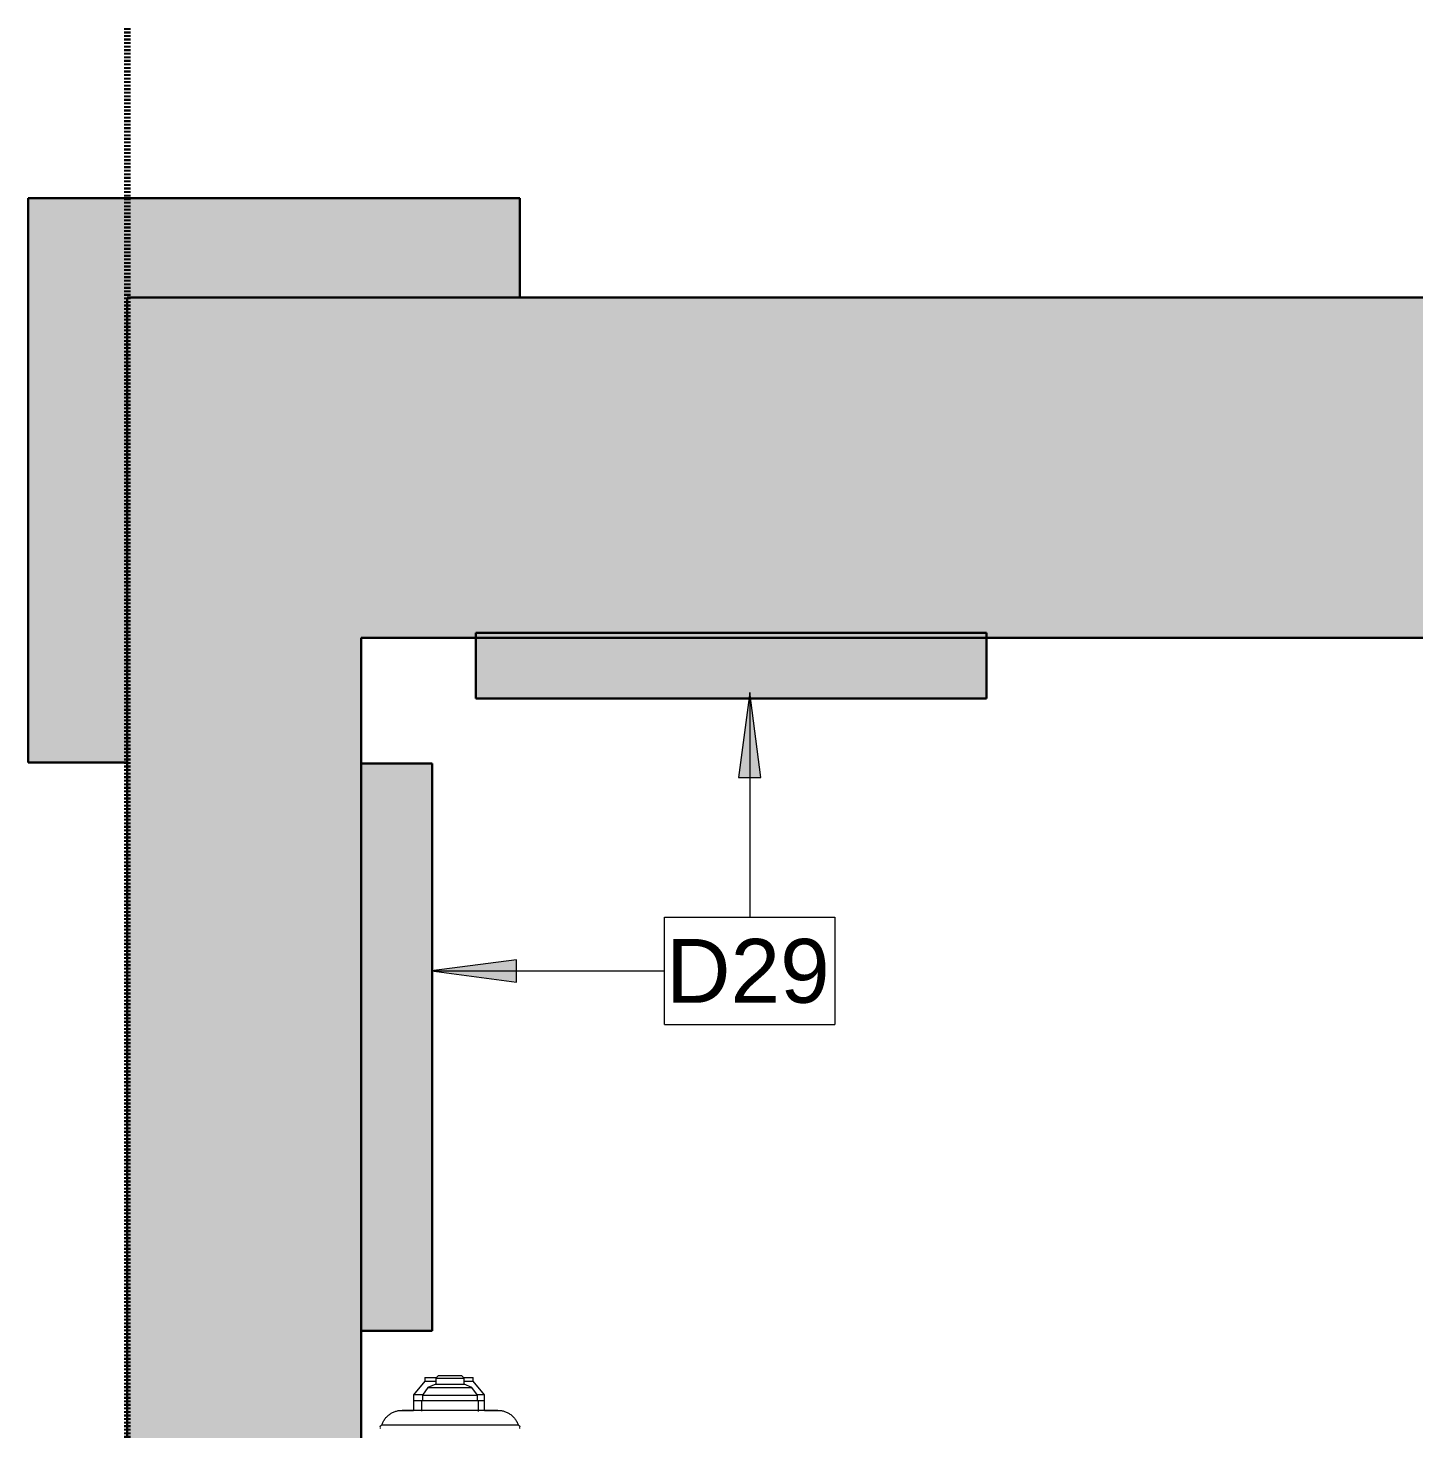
# Model space of a CAD drawing. Header units: inches. Extents: x -1176 to 1551, y -3558 to 978.
# Drawn here: x -5.3 to 92.4, y 758.8 to 857.5 of the extents above; entities that cross this region are included whole.
import ezdxf

# ---------------------------------------------------------------- set-up
doc = ezdxf.new("R2010")
doc.units = ezdxf.units.IN
doc.header["$MEASUREMENT"] = 0
doc.linetypes.add('Dash', pattern=[0.25, 0.125, -0.125])
doc.linetypes.add('Demolished', pattern=[0.1875, 0.125, -0.0625])
for name, color, linetype, lineweight in [('A-ANNO-KEYN', 231, 'Continuous', 9), ('A-ANNO-MATC', 214, 'Dash', 140), ('A-GENM', 13, 'Demolished', 9), ('A-WALL', 113, 'Continuous', 18), ('A-WALL-PATT', 111, 'Continuous', 18), ('I-WALL', 2, 'Continuous', 18)]:
    doc.layers.add(name, color=color, linetype=linetype, lineweight=lineweight)
doc.styles.add('Arial', font='arial.ttf', dxfattribs={"height": 4.5})

# ---------------------------------------------------------------- blocks, each defined once
blk = doc.blocks.new('Cast_Iron_Radiator_8182 - Cast_Iron_Radiator_8182-V61-1st Floor Demo')
at = {"layer": 'A-GENM', "linetype": 'Continuous'}
for p, q in [((13.75, 4.933), (13.713, 4.933)), ((13.787, 4.933), (13.75, 4.933)), ((13.968, 4.809), (13.943, 4.848)), ((13.968, 1), (13.968, 4.809)), ((15.702, 2), (14.932, 2)), ((15.702, 2.562), (14.997, 2.562)), ((16.106, 2.575), (15.702, 2.575)), ((15.702, 2.575), (15.702, 2.565)), ((15.702, 2.551), (15.702, 2.436)), ((15.702, 2.452), (15.702, 2.301)), ((15.702, 2.287), (15.702, 2.017)), ((15.702, 2), (15.702, -2)), ((17.064, 1.771), (16.106, 2.575)), ((16.106, 1.924), (16.106, 2.575)), ((13.968, -1), (13.968, 1)), ((15.002, -1), (15.002, 1)), ((16.067, 1.935), (15.702, 1.935)), ((16.617, 1.55), (16.067, 1.935)), ((16.067, 1.935), (16.067, -1.935)), ((16.853, 0.993), (16.617, 1.55)), ((16.617, 1.55), (16.617, -1.55)), ((17.275, 0.993), (16.853, 0.993)), ((16.853, 0.993), (16.853, -0.993)), ((17.314, 1.771), (17.064, 1.771)), ((17.064, 1.771), (17.064, 1.008)), ((17.452, 0.816), (17.275, 0.993)), ((17.275, 0.993), (17.275, -0.993)), ((17.314, 1.771), (17.314, 0.961)), ((17.452, 0.816), (17.452, -0.816)), ((17.275, -0.993), (17.452, -0.816)), ((17.314, -0.985), (17.314, -1.635)), ((13.968, -4.809), (13.968, -1)), ((15.702, -1.935), (16.067, -1.935)), ((16.067, -1.935), (16.617, -1.55)), ((16.106, -2.438), (17.064, -1.635)), ((16.106, -2.438), (16.106, -1.944)), ((16.617, -1.55), (16.853, -0.993)), ((16.853, -0.993), (17.275, -0.993)), ((17.064, -1.028), (17.064, -1.635)), ((17.064, -1.635), (17.314, -1.635)), ((14.928, -2), (15.702, -2)), ((14.999, -2.438), (15.702, -2.438)), ((15.702, -2.013), (15.702, -2.188)), ((15.702, -2.192), (15.702, -2.296)), ((15.702, -2.291), (15.702, -2.438)), ((15.702, -2.438), (16.106, -2.438)), ((13.713, -4.933), (13.75, -4.933)), ((13.75, -4.933), (13.787, -4.933)), ((13.943, -4.848), (13.968, -4.809))]:
    blk.add_line(p, q, dxfattribs=at)
at = {"layer": 'A-GENM', "linetype": 'Continuous', "flags": 128}
for points in [[(13.838, 4.925), (13.845, 4.923), (13.852, 4.921), (13.859, 4.918), (13.866, 4.915), (13.873, 4.912)], [(13.886, 4.904), (13.892, 4.9), (13.898, 4.896), (13.904, 4.891), (13.909, 4.887)], [(13.92, 4.876), (13.925, 4.871), (13.93, 4.865), (13.935, 4.859), (13.939, 4.854), (13.943, 4.848)], [(13.968, 4.809), (14.025, 4.789), (14.081, 4.767), (14.135, 4.743), (14.189, 4.716), (14.242, 4.688), (14.294, 4.657), (14.344, 4.624), (14.393, 4.59), (14.441, 4.553), (14.487, 4.515), (14.531, 4.474), (14.574, 4.432), (14.615, 4.389), (14.654, 4.343), (14.692, 4.296), (14.727, 4.248), (14.761, 4.198), (14.793, 4.147), (14.822, 4.095), (14.849, 4.042), (14.875, 3.987), (14.898, 3.932), (14.919, 3.876), (14.937, 3.819), (14.953, 3.761), (14.967, 3.703), (14.979, 3.644), (14.988, 3.585), (14.995, 3.525), (15, 3.465), (15.002, 3.405), (15.002, 3.383)], [(15.002, 1), (15.002, 1.095), (15.002, 1.19), (15.002, 1.285), (15.002, 1.38), (15.002, 1.473), (15.002, 1.566), (15.002, 1.659), (15.002, 1.75), (15.002, 1.839), (15.002, 1.928), (15.002, 2.015), (15.002, 2.1), (15.002, 2.184), (15.002, 2.266), (15.002, 2.346), (15.002, 2.423), (15.002, 2.498), (15.002, 2.571), (15.002, 2.642), (15.002, 2.71), (15.002, 2.775), (15.002, 2.837), (15.002, 2.896), (15.002, 2.952), (15.002, 3.005), (15.002, 3.055), (15.002, 3.102), (15.002, 3.145), (15.002, 3.185), (15.002, 3.221), (15.002, 3.254), (15.002, 3.283), (15.002, 3.309), (15.002, 3.33), (15.002, 3.348), (15.002, 3.363), (15.002, 3.373), (15.002, 3.38), (15.002, 3.383), (15.002, 3.383)], [(15.002, 3.383), (15.002, 3.381), (15.002, 3.375), (15.002, 3.366), (15.002, 3.353), (15.002, 3.336), (15.002, 3.315), (15.002, 3.29), (15.002, 3.262), (15.002, 3.23), (15.002, 3.195), (15.002, 3.156), (15.002, 3.114), (15.002, 3.068), (15.002, 3.019), (15.002, 2.967), (15.002, 2.911), (15.002, 2.853), (15.002, 2.792), (15.002, 2.727), (15.002, 2.66), (15.002, 2.591), (15.002, 2.562)], [(15.002, -3.383), (15.002, -3.381), (15.002, -3.375), (15.002, -3.366), (15.002, -3.353), (15.002, -3.336), (15.002, -3.315), (15.002, -3.29), (15.002, -3.262), (15.002, -3.23), (15.002, -3.195), (15.002, -3.156), (15.002, -3.114), (15.002, -3.068), (15.002, -3.019), (15.002, -2.967), (15.002, -2.911), (15.002, -2.853), (15.002, -2.792), (15.002, -2.727), (15.002, -2.66), (15.002, -2.591), (15.002, -2.518), (15.002, -2.444), (15.002, -2.367), (15.002, -2.288), (15.002, -2.206), (15.002, -2.123), (15.002, -2.038), (15.002, -1.952), (15.002, -1.864), (15.002, -1.774), (15.002, -1.683), (15.002, -1.591), (15.002, -1.499), (15.002, -1.405), (15.002, -1.311), (15.002, -1.216), (15.002, -1.121), (15.002, -1.026), (15.002, -1)], [(15.002, -2.436), (15.002, -2.498), (15.002, -2.571), (15.002, -2.642), (15.002, -2.71), (15.002, -2.775), (15.002, -2.837), (15.002, -2.896), (15.002, -2.952), (15.002, -3.005), (15.002, -3.055), (15.002, -3.102), (15.002, -3.145), (15.002, -3.185), (15.002, -3.221), (15.002, -3.254), (15.002, -3.283), (15.002, -3.309), (15.002, -3.33), (15.002, -3.348), (15.002, -3.363), (15.002, -3.373), (15.002, -3.38), (15.002, -3.383), (15.002, -3.383)], [(15.002, -3.383), (15.001, -3.443), (14.997, -3.503), (14.991, -3.563), (14.983, -3.622), (14.972, -3.681), (14.959, -3.74), (14.943, -3.798), (14.926, -3.855), (14.906, -3.911), (14.883, -3.967), (14.859, -4.022), (14.832, -4.076), (14.804, -4.128), (14.773, -4.18), (14.74, -4.23), (14.705, -4.279), (14.668, -4.326), (14.63, -4.372), (14.589, -4.416), (14.547, -4.459), (14.503, -4.5), (14.458, -4.539), (14.411, -4.576), (14.362, -4.612), (14.312, -4.645), (14.261, -4.677), (14.209, -4.706), (14.155, -4.733), (14.101, -4.758), (14.045, -4.781), (13.989, -4.802)], [(13.872, -4.912), (13.865, -4.915), (13.858, -4.918), (13.851, -4.921), (13.844, -4.924), (13.837, -4.926)], [(13.909, -4.887), (13.903, -4.892), (13.897, -4.896), (13.891, -4.901), (13.885, -4.905)], [(13.943, -4.848), (13.938, -4.854), (13.934, -4.86), (13.929, -4.866), (13.925, -4.872), (13.919, -4.877)]]:
    blk.add_lwpolyline(points, dxfattribs=at)
blk = doc.blocks.new('Keynote Tag - Keynote Number - Boxed-135510-1st Floor Demo')
at = {"layer": 'A-ANNO-KEYN'}
for p, q in [((-0.125, -0.0792), (-0.125, 0.0781)), ((-0.125, 0.0781), (0.125, 0.0781)), ((0.125, 0.0781), (0.125, -0.0792)), ((-0.125, -0.0792), (0.125, -0.0792))]:
    blk.add_line(p, q, dxfattribs=at)

msp = doc.modelspace()

# ---------------------------------------------------------------- hatches: boundary and pattern name
at = {"layer": 'A-ANNO-KEYN'}
for points in [[(45.6, 810.689), (44.81, 804.689), (46.389, 804.689)], [(23.159, 791.053), (29.159, 790.263), (29.159, 791.843)]]:
    msp.add_hatch(color=256, dxfattribs=at).paths.add_polyline_path(points, flags=0)
at = {"layer": 'A-WALL-PATT', "lineweight": 9}
for points in [[(-4.412, 838.521), (29.4, 838.521), (29.4, 845.521), (-5.285, 845.521), (-5.285, 838.521)], [(-5.285, 805.747), (1.715, 805.747), (1.715, 838.521), (-5.285, 838.521)], [(480.776, 814.521), (480.776, 838.521), (1.715, 838.521), (1.715, 814.521), (464.276, 814.521)], [(42.604, 810.259), (62.29, 810.259), (62.29, 814.884), (26.295, 814.884), (26.295, 810.259)], [(19.096, 765.684), (23.215, 765.684), (23.215, 805.684), (18.215, 805.684), (18.215, 765.684)]]:
    msp.add_hatch(color=7, dxfattribs=at).paths.add_polyline_path(points, flags=0)
h = msp.add_hatch(color=7, dxfattribs=at)
h.paths.add_polyline_path([(1.715, -1.167), (18.215, -1.167), (18.215, 116.218), (1.715, 116.218), (1.715, 47.468)], flags=0)
h.paths.add_polyline_path([(1.715, 154.718), (18.215, 154.718), (18.215, 335.374), (1.715, 335.374), (1.715, 190.501)], flags=0)
h.paths.add_polyline_path([(1.715, 388.374), (18.215, 388.374), (18.215, 814.521), (1.715, 814.521), (1.715, 424.337)], flags=0)

# ---------------------------------------------------------------- linework, layer by layer
at = {"layer": 'A-ANNO-KEYN'}
for p, q in [((45.6, 810.689), (44.81, 804.689)), ((46.389, 804.689), (45.6, 810.689)), ((45.6, 810.689), (45.6, 794.83)), ((44.81, 804.689), (46.389, 804.689)), ((29.159, 791.843), (23.159, 791.053)), ((29.159, 790.263), (29.159, 791.843)), ((23.159, 791.053), (29.159, 790.263)), ((23.159, 791.053), (39.6, 791.053))]:
    msp.add_line(p, q, dxfattribs=at)
at = {"layer": 'A-ANNO-MATC'}
msp.add_line((1.715, 857.521), (1.715, -90.479), dxfattribs=at)
at = {"layer": 'A-WALL', "color": 8, "lineweight": 30}
for p, q in [((29.4, 845.521), (-5.285, 845.521)), ((-5.285, 845.521), (-5.285, 805.747)), ((29.4, 838.521), (29.4, 845.521)), ((1.715, 599.958), (1.715, 838.521)), ((1.715, 838.521), (480.776, 838.521)), ((62.29, 814.884), (26.295, 814.884)), ((26.295, 814.884), (26.295, 810.259)), ((62.29, 810.259), (62.29, 814.884)), ((18.215, 814.521), (464.276, 814.521)), ((18.215, 154.718), (18.215, 814.521)), ((26.295, 810.259), (62.29, 810.259)), ((-5.285, 805.747), (1.715, 805.747))]:
    msp.add_line(p, q, dxfattribs=at)
at = {"layer": 'I-WALL', "color": 8, "lineweight": 30}
for p, q in [((23.215, 805.684), (18.215, 805.684)), ((23.215, 765.684), (23.215, 805.684)), ((18.215, 765.684), (23.215, 765.684))]:
    msp.add_line(p, q, dxfattribs=at)

# ---------------------------------------------------------------- block references
at = {"layer": 'A-ANNO-KEYN', "xscale": 47.99999999999997, "yscale": 47.99999999999997, "zscale": 47.99999999999997}
msp.add_blockref('Keynote Tag - Keynote Number - Boxed-135510-1st Floor Demo', (45.6, 791.08), dxfattribs=at)
msp.add_blockref('Keynote Tag - Keynote Number - Boxed-135510-1st Floor Demo', (45.6, 791.08), dxfattribs=at)
at = {"layer": 'A-GENM', "linetype": 'Continuous', "rotation": 90.00000000000017}
msp.add_blockref('Cast_Iron_Radiator_8182 - Cast_Iron_Radiator_8182-V61-1st Floor Demo', (24.467, 745.072), dxfattribs=at)

# ---------------------------------------------------------------- texts
at = {"layer": 'A-ANNO-KEYN', "insert": (39.709, 793.306), "char_height": 4.5, "width": 14.0895, "attachment_point": 1, "style": 'Arial'}
msp.add_mtext('D29', dxfattribs=at)
msp.add_mtext('D29', dxfattribs=at)

doc.saveas('drawing.dxf')
